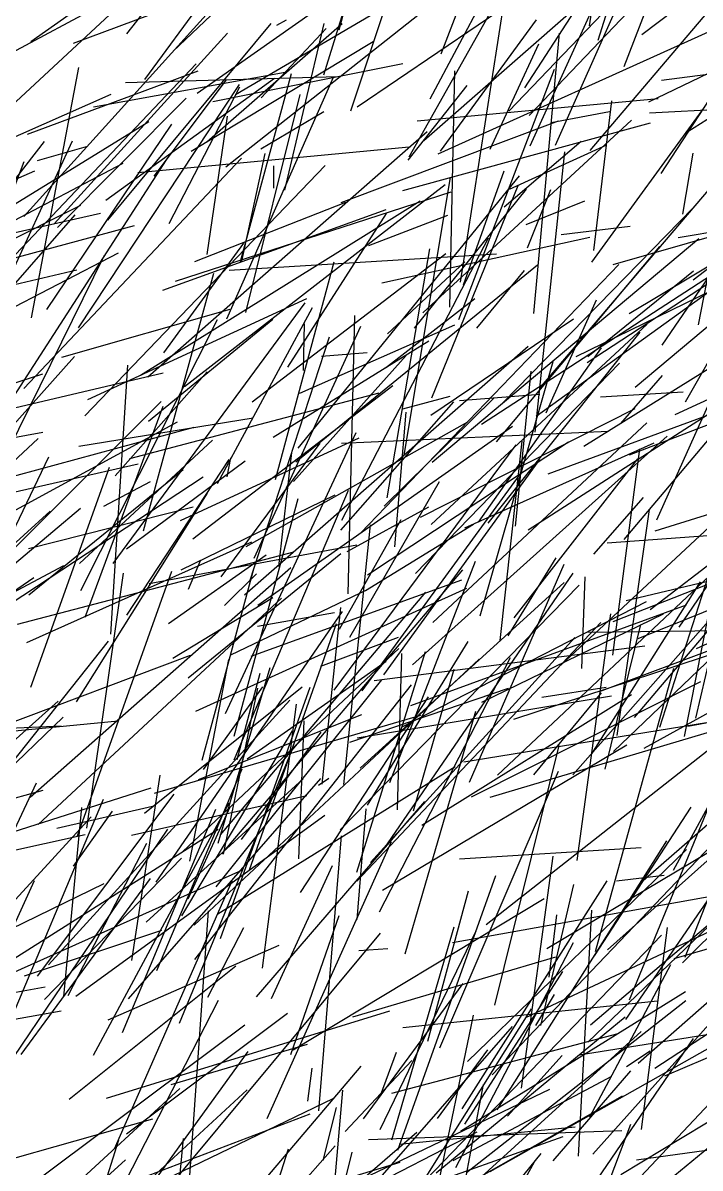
# Model space of a CAD drawing. Header units: metres. Extents: x 0 to 1019, y 0 to 619.
# Drawn here: x 544.7 to 592.2, y 479.7 to 559.9 of the extents above; entities that cross this region are included whole.
import ezdxf

# ---------------------------------------------------------------- set-up
doc = ezdxf.new("R2010")
doc.units = ezdxf.units.M

msp = doc.modelspace()

# ---------------------------------------------------------------- linework, layer by layer
at = {"color": 61}
for p, q in [((586.847, 556.865), (594.083, 575.73)), ((555.249, 515.41), (562.248, 519.66)), ((538.225, 490.821), (545.71, 506.685))]:
    msp.add_line(p, q, dxfattribs=at)
at = {"color": 32}
msp.add_line((573.26, 554.588), (583.254, 573.451), dxfattribs=at)
at = {"color": 56}
for p, q in [((588.083, 559.098), (606.232, 572.963)), ((556.31, 514.049), (567.004, 522.76)), ((568.126, 500.437), (572.936, 515.887))]:
    msp.add_line(p, q, dxfattribs=at)
at = {"color": 67}
for p, q in [((553.283, 555.964), (565.12, 572.02)), ((557.652, 543.693), (559.082, 553.393)), ((539.35, 535.872), (544.842, 550.202)), ((586.844, 523.742), (596.989, 535.758)), ((565.764, 480.233), (566.696, 483.937))]:
    msp.add_line(p, q, dxfattribs=at)
at = {"color": 129}
for p, q in [((579.896, 555.367), (591.121, 572.74)), ((548.446, 491.738), (565.879, 504.425))]:
    msp.add_line(p, q, dxfattribs=at)
at = {"color": 62}
for p, q in [((580.192, 553.436), (598.237, 572.383)), ((555.957, 501.869), (571.07, 516.089)), ((552.563, 465.302), (566.604, 481.252))]:
    msp.add_line(p, q, dxfattribs=at)
at = {"color": 184}
for p, q in [((585.034, 558.698), (589.156, 572.214)), ((555.139, 485.551), (564.683, 488.385))]:
    msp.add_line(p, q, dxfattribs=at)
at = {"color": 241}
for p, q in [((566.899, 559.422), (569.97, 571.013)), ((556.944, 554.999), (568.371, 563.037)), ((558.274, 499.405), (569.886, 513.904)), ((544.615, 487.645), (553.685, 499.984))]:
    msp.add_line(p, q, dxfattribs=at)
at = {"color": 195}
for p, q in [((580.254, 551.304), (588.252, 568.905)), ((584.015, 530.271), (593.394, 536.095)), ((545.811, 503.758), (562.845, 519.627))]:
    msp.add_line(p, q, dxfattribs=at)
at = {"color": 105}
for p, q in [((584.425, 559.708), (585.72, 568.829)), ((544.206, 547.251), (553.564, 553.006))]:
    msp.add_line(p, q, dxfattribs=at)
at = {"color": 151}
for p, q in [((555.273, 557.937), (566.003, 568.127)), ((552.033, 518.438), (559.186, 529.338)), ((568.509, 513.139), (579.589, 528.323)), ((568.116, 499.797), (585.21, 517.918)), ((549.696, 487.606), (559.183, 505.288))]:
    msp.add_line(p, q, dxfattribs=at)
at = {"color": 156}
for p, q in [((574.032, 557.751), (578.112, 568.375)), ((567.714, 553.753), (572.308, 567.695)), ((584.475, 550.985), (595.207, 563.662)), ((589.688, 486.156), (609.442, 494.59))]:
    msp.add_line(p, q, dxfattribs=at)
at = {"color": 78}
for p, q in [((578.779, 553.739), (592.46, 568.05)), ((546.933, 545.836), (559.072, 559.21)), ((577.471, 479.458), (597.338, 490.702))]:
    msp.add_line(p, q, dxfattribs=at)
at = {"color": 112}
msp.add_line((582.034, 551.358), (589.756, 568.708), dxfattribs=at)
at = {"color": 254}
msp.add_line((545.307, 558.618), (558.274, 567.867), dxfattribs=at)
at = {"color": 97}
for p, q in [((538.826, 549.357), (557.445, 566.648)), ((575.321, 501.352), (588.041, 502.161))]:
    msp.add_line(p, q, dxfattribs=at)
at = {"color": 177}
for p, q in [((552.036, 559.161), (557.268, 565.849)), ((567.641, 509.532), (578.739, 513.31)), ((532.358, 502.307), (546.157, 506.177))]:
    msp.add_line(p, q, dxfattribs=at)
at = {"color": 229}
for p, q in [((558.959, 549.847), (578.44, 565.262)), ((591.124, 494.464), (597.999, 512.128))]:
    msp.add_line(p, q, dxfattribs=at)
at = {"color": 80}
for p, q in [((572.829, 551.675), (588.026, 565.032)), ((579.142, 518.252), (587.792, 529.39)), ((569.793, 484.791), (570.9, 487.828))]:
    msp.add_line(p, q, dxfattribs=at)
at = {"color": 81}
for p, q in [((591.297, 552.307), (610.952, 564.847)), ((548.502, 512.362), (557.668, 526.983))]:
    msp.add_line(p, q, dxfattribs=at)
at = {"color": 193}
for p, q in [((537.261, 554.276), (556.57, 564.582)), ((572.362, 553.057), (589.224, 554.622)), ((556.653, 523.788), (570.658, 534.528)), ((585.181, 533.729), (590.98, 534.079)), ((570.986, 504.805), (571.275, 515.737))]:
    msp.add_line(p, q, dxfattribs=at)
at = {"color": 74}
for p, q in [((559.626, 554.892), (575.627, 564.318)), ((567.527, 519.926), (567.976, 539.42)), ((572.582, 525.304), (587.608, 532.917)), ((576.161, 505.713), (592.215, 513.795)), ((542.278, 484.774), (554.896, 503.44))]:
    msp.add_line(p, q, dxfattribs=at)
at = {"color": 209}
for p, q in [((571.802, 550.543), (579.429, 564.11)), ((536.932, 515.929), (548.773, 525.918)), ((583.701, 487.632), (603.069, 490.729))]:
    msp.add_line(p, q, dxfattribs=at)
at = {"color": 23}
for p, q in [((544.804, 546.358), (560.379, 563.6)), ((551.816, 475.85), (560.515, 487.863))]:
    msp.add_line(p, q, dxfattribs=at)
at = {"color": 236}
msp.add_line((565.815, 556.287), (568.018, 563.39), dxfattribs=at)
at = {"color": 24}
for p, q in [((568.157, 554.05), (582.395, 563.703)), ((570.022, 502.031), (583.273, 521.38)), ((584.588, 508.721), (592.187, 520.756))]:
    msp.add_line(p, q, dxfattribs=at)
at = {"color": 19}
for p, q in [((548.287, 558.501), (559.229, 562.584)), ((559.025, 539.194), (566.504, 556.129))]:
    msp.add_line(p, q, dxfattribs=at)
at = {"color": 180}
for p, q in [((588.577, 554.393), (606.737, 563.113)), ((587.564, 511.272), (599.103, 524.892)), ((570.987, 480.943), (577.868, 500.197))]:
    msp.add_line(p, q, dxfattribs=at)
at = {"color": 127}
for p, q in [((589.444, 549.365), (598.382, 563.121)), ((575.817, 479.385), (591.165, 491.431))]:
    msp.add_line(p, q, dxfattribs=at)
at = {"color": 1}
for p, q in [((575.389, 541.768), (578.488, 561.736)), ((559.975, 543.198), (563.552, 556.373)), ((530.942, 543.176), (545.595, 549.548)), ((544.359, 517.798), (563.719, 522.863))]:
    msp.add_line(p, q, dxfattribs=at)
at = {"color": 10}
for p, q in [((562.526, 559.753), (563.207, 560.128)), ((533.945, 498.22), (547.57, 511.281)), ((581.868, 480.208), (587.303, 486.505))]:
    msp.add_line(p, q, dxfattribs=at)
at = {"color": 47}
msp.add_line((573.978, 550.935), (580.699, 560.132), dxfattribs=at)
at = {"color": 4}
for p, q in [((550.692, 546.096), (562.139, 559.873)), ((584.572, 543.157), (592.499, 554.028)), ((575.843, 471.594), (580.564, 480.125))]:
    msp.add_line(p, q, dxfattribs=at)
at = {"color": 169}
for p, q in [((557.634, 551.579), (567.097, 559.869)), ((578.39, 533.351), (591.674, 546.953))]:
    msp.add_line(p, q, dxfattribs=at)
at = {"color": 216}
for p, q in [((561.433, 554.659), (565.971, 559.532)), ((577.972, 507.225), (594.001, 522.309))]:
    msp.add_line(p, q, dxfattribs=at)
at = {"color": 79}
msp.add_line((563.097, 548.213), (565.831, 559.884), dxfattribs=at)
at = {"color": 65}
for p, q in [((573.825, 550.739), (592.759, 559.302)), ((531.235, 538.363), (548.803, 547.141)), ((559.183, 542.586), (577.91, 543.744))]:
    msp.add_line(p, q, dxfattribs=at)
at = {"color": 144}
for p, q in [((580.522, 539.558), (582.311, 559.207)), ((581.009, 489.684), (583.322, 499.559)), ((575.679, 482.78), (582.539, 493.459)), ((573.786, 483.177), (577.309, 487.975))]:
    msp.add_line(p, q, dxfattribs=at)
at = {"color": 57}
for p, q in [((556.523, 550.94), (569.26, 558.615)), ((580.608, 531.242), (582.689, 550.876))]:
    msp.add_line(p, q, dxfattribs=at)
at = {"color": 214}
for p, q in [((577.468, 551.083), (580.863, 558.452)), ((567.002, 524.379), (574.918, 533.364))]:
    msp.add_line(p, q, dxfattribs=at)
at = {"color": 187}
for p, q in [((539.036, 538.235), (556.873, 557.053)), ((549.283, 533.538), (564.62, 540.611)), ((569.918, 499.16), (587.029, 509.337)), ((584.646, 474.465), (600.419, 487.496))]:
    msp.add_line(p, q, dxfattribs=at)
at = {"color": 50}
for p, q in [((545.357, 539.261), (548.674, 556.805)), ((590.416, 532.496), (598.999, 536.433)), ((587.831, 516.806), (594.933, 519.678))]:
    msp.add_line(p, q, dxfattribs=at)
at = {"color": 210}
for p, q in [((558.037, 554.413), (571.356, 557.067)), ((572.026, 514.959), (589.848, 530.979)), ((568.259, 494.93), (570.302, 495.078))]:
    msp.add_line(p, q, dxfattribs=at)
at = {"color": 20}
for p, q in [((592.038, 538.777), (595.585, 556.943)), ((561.187, 519.135), (579.022, 531.67)), ((570.007, 514.242), (580.948, 529.339)), ((586.317, 499.815), (589.645, 500.222)), ((570.572, 481.684), (574.939, 496.591))]:
    msp.add_line(p, q, dxfattribs=at)
at = {"color": 249}
msp.add_line((545.079, 552.122), (557.03, 556.557), dxfattribs=at)
at = {"color": 134}
for p, q in [((549.692, 554.044), (563.113, 556.469)), ((545.777, 550.29), (549.207, 551.259)), ((569.883, 541.703), (584.439, 544.901)), ((569.726, 497.638), (578.887, 515.462)), ((572.086, 504.724), (574.94, 514.656)), ((552.378, 494.235), (554.355, 507.229))]:
    msp.add_line(p, q, dxfattribs=at)
at = {"color": 178}
for p, q in [((550.545, 547.492), (562.362, 556.044)), ((556.795, 543.204), (567.357, 547.362)), ((587.187, 539.553), (593.878, 543.551))]:
    msp.add_line(p, q, dxfattribs=at)
at = {"color": 223}
for p, q in [((551.928, 555.735), (566.797, 556.158)), ((580.123, 524.398), (598.739, 536.403)), ((572.683, 503.73), (587.361, 512.874))]:
    msp.add_line(p, q, dxfattribs=at)
at = {"color": 5}
for p, q in [((574.65, 540.008), (574.98, 556.564)), ((559.306, 515.65), (568.93, 520.255))]:
    msp.add_line(p, q, dxfattribs=at)
at = {"color": 31}
for p, q in [((575.273, 539.139), (581.966, 556.672)), ((543.406, 501.806), (549.096, 503.073))]:
    msp.add_line(p, q, dxfattribs=at)
at = {"color": 93}
msp.add_line((589.465, 555.899), (595.62, 556.697), dxfattribs=at)
at = {"color": 96}
msp.add_line((589.504, 537.349), (602.714, 556.688), dxfattribs=at)
at = {"color": 15}
for p, q in [((548.642, 538.569), (559.904, 555.598)), ((545.78, 493.137), (555.329, 505.89))]:
    msp.add_line(p, q, dxfattribs=at)
at = {"color": 2}
for p, q in [((553.93, 549.194), (558.991, 555.933)), ((581.524, 528.333), (600.981, 535.477))]:
    msp.add_line(p, q, dxfattribs=at)
at = {"color": 101}
for p, q in [((554.988, 545.878), (559.933, 555.436)), ((577.898, 530.571), (589.341, 544.249)), ((568.147, 509.845), (585.951, 512.772))]:
    msp.add_line(p, q, dxfattribs=at)
at = {"color": 159}
for p, q in [((571.719, 550.298), (575.847, 555.529)), ((580.084, 544.154), (581.714, 548.243)), ((566.021, 476.025), (582.58, 481.919))]:
    msp.add_line(p, q, dxfattribs=at)
at = {"color": 231}
for p, q in [((532.844, 546.916), (550.92, 554.927)), ((538.311, 515.57), (557.372, 528.129)), ((553.323, 474.713), (571.173, 480.124))]:
    msp.add_line(p, q, dxfattribs=at)
at = {"color": 245}
for p, q in [((547.177, 545.579), (556.183, 554.646)), ((576.847, 531.816), (593.349, 542.528)), ((565.693, 506.589), (567.01, 518.962))]:
    msp.add_line(p, q, dxfattribs=at)
at = {"color": 38}
for p, q in [((560.353, 539.638), (564.153, 554.912)), ((564.074, 501.371), (564.445, 511.035)), ((571.344, 489.553), (589.186, 491.416)), ((587.005, 486.825), (588.661, 487.919))]:
    msp.add_line(p, q, dxfattribs=at)
at = {"color": 66}
msp.add_line((584.722, 543.969), (585.984, 554.456), dxfattribs=at)
at = {"color": 60}
for p, q in [((588.627, 553.625), (604.762, 554.452)), ((540.793, 524.016), (550.457, 543.649)), ((583.561, 501.251), (585.902, 518.517)), ((577.461, 505.678), (593.537, 510.458)), ((562.16, 491.581), (566.433, 500.896)), ((546.13, 464.878), (551.459, 481.668))]:
    msp.add_line(p, q, dxfattribs=at)
at = {"color": 200}
for p, q in [((561.417, 551.093), (565.813, 553.709)), ((555.79, 525.053), (568.296, 530.856))]:
    msp.add_line(p, q, dxfattribs=at)
at = {"color": 191}
for p, q in [((581.743, 552.932), (585.824, 553.716)), ((591.678, 541.921), (606.831, 553.626)), ((584.251, 536.119), (604.084, 549.104)), ((588.984, 486.697), (605.328, 497.364))]:
    msp.add_line(p, q, dxfattribs=at)
at = {"color": 3}
for p, q in [((546.423, 539.84), (555.176, 552.836)), ((569.075, 501.094), (583.396, 516.866)), ((575.887, 487.166), (591.204, 502.022))]:
    msp.add_line(p, q, dxfattribs=at)
at = {"color": 108}
for p, q in [((567.034, 547.334), (582.238, 553.065)), ((580.931, 534.326), (596.857, 553.049))]:
    msp.add_line(p, q, dxfattribs=at)
at = {"color": 42}
for p, q in [((571.359, 548.187), (588.691, 552.918)), ((559.535, 508.3), (567.544, 527.191))]:
    msp.add_line(p, q, dxfattribs=at)
at = {"color": 58}
for p, q in [((572.758, 539.618), (587.357, 553.094)), ((570.126, 535.756), (576.382, 540.616)), ((558.677, 501.717), (575.554, 521.616))]:
    msp.add_line(p, q, dxfattribs=at)
at = {"color": 111}
for p, q in [((553.489, 535.125), (573.06, 552.319)), ((566.962, 503.4), (583.686, 520.537))]:
    msp.add_line(p, q, dxfattribs=at)
at = {"color": 170}
for p, q in [((538.335, 541.404), (546.257, 551.622)), ((550.413, 526.077), (553.673, 527.782))]:
    msp.add_line(p, q, dxfattribs=at)
at = {"color": 120}
for p, q in [((540.402, 534.682), (548.232, 551.667)), ((558.94, 511.55), (568.074, 531.216))]:
    msp.add_line(p, q, dxfattribs=at)
at = {"color": 49}
msp.add_line((552.804, 549.442), (571.783, 551.234), dxfattribs=at)
at = {"color": 218}
for p, q in [((578.437, 547.043), (583.836, 551.632)), ((551.71, 489.189), (558.25, 504.845)), ((590.336, 494.377), (609.551, 500.027))]:
    msp.add_line(p, q, dxfattribs=at)
at = {"color": 198}
for p, q in [((578.816, 548.275), (585.626, 551.379)), ((553.594, 520.65), (568.116, 523.35)), ((557.3, 508.278), (560.926, 521.677)), ((560.057, 502.725), (565.626, 510.239))]:
    msp.add_line(p, q, dxfattribs=at)
at = {"color": 244}
msp.add_line((542.444, 531.177), (554.799, 550.328), dxfattribs=at)
at = {"color": 26}
for p, q in [((544.814, 534.304), (560.061, 550.445)), ((560.807, 533.371), (574.363, 543.756))]:
    msp.add_line(p, q, dxfattribs=at)
at = {"color": 7}
for p, q in [((560.078, 543.217), (561.707, 550.767)), ((558.619, 521.118), (565.557, 530.478)), ((586.345, 510.003), (588.61, 525.823)), ((563.679, 487.982), (581.249, 498.594))]:
    msp.add_line(p, q, dxfattribs=at)
at = {"color": 90}
for p, q in [((590.956, 546.529), (591.672, 550.802)), ((545.148, 523.111), (556.668, 526.012)), ((545.022, 516.52), (560.768, 523.576)), ((581.091, 512.692), (585.591, 513.387))]:
    msp.add_line(p, q, dxfattribs=at)
at = {"color": 194}
for p, q in [((591.133, 533.382), (601.057, 550.811)), ((550.905, 517.094), (552.098, 535.951)), ((567.226, 506.571), (569.078, 524.747)), ((567.312, 482.266), (571.975, 487.241)), ((587.707, 480.271), (603.182, 482.446)), ((559.729, 469.76), (563.34, 481.055))]:
    msp.add_line(p, q, dxfattribs=at)
at = {"color": 250}
msp.add_line((543.255, 545.606), (551.772, 550.095), dxfattribs=at)
at = {"color": 163}
msp.add_line((549.092, 532.395), (565.908, 549.931), dxfattribs=at)
at = {"color": 205}
for p, q in [((562.306, 548.35), (562.328, 549.899)), ((560.239, 473.837), (576.553, 482.241))]:
    msp.add_line(p, q, dxfattribs=at)
at = {"color": 76}
for p, q in [((575.584, 541.575), (578.442, 549.561)), ((560.257, 519.847), (580.129, 537.278)), ((586.607, 531.854), (589.523, 535.211)), ((566.538, 513.166), (579.287, 530.353)), ((557.032, 506.923), (568.47, 511.462))]:
    msp.add_line(p, q, dxfattribs=at)
at = {"color": 138}
for p, q in [((564.023, 530.127), (579.522, 549.198)), ((533.033, 534.281), (551.432, 543.805))]:
    msp.add_line(p, q, dxfattribs=at)
at = {"color": 212}
for p, q in [((571.45, 529.605), (574.674, 549.108)), ((536.924, 500.962), (553.727, 506.339)), ((572.365, 478.269), (589.464, 496.003))]:
    msp.add_line(p, q, dxfattribs=at)
at = {"color": 160}
msp.add_line((587.605, 534.405), (604.799, 548.85), dxfattribs=at)
at = {"color": 100}
for p, q in [((555.432, 541.822), (574.729, 548.092)), ((565.665, 536.563), (568.848, 536.821)), ((558.581, 503.035), (572.955, 520.041))]:
    msp.add_line(p, q, dxfattribs=at)
at = {"color": 14}
for p, q in [((556.068, 534.454), (574.319, 548.605)), ((556.852, 511.696), (575.818, 520.333))]:
    msp.add_line(p, q, dxfattribs=at)
at = {"color": 186}
for p, q in [((572.169, 538.54), (580.01, 548.263)), ((551.992, 482.107), (563.266, 490.547))]:
    msp.add_line(p, q, dxfattribs=at)
at = {"color": 128}
for p, q in [((573.382, 533.655), (579.425, 548.522)), ((554.553, 541.2), (570.183, 546.85)), ((567.847, 490.301), (582.054, 494.505))]:
    msp.add_line(p, q, dxfattribs=at)
at = {"color": 251}
for p, q in [((552.971, 535.239), (572.573, 547.46)), ((579.229, 524.674), (580.339, 535.525)), ((570.035, 526.067), (577.726, 533.636))]:
    msp.add_line(p, q, dxfattribs=at)
at = {"color": 230}
for p, q in [((579.985, 545.803), (584.083, 547.46)), ((576.648, 524.951), (585.262, 537.161))]:
    msp.add_line(p, q, dxfattribs=at)
at = {"color": 152}
for p, q in [((590.618, 544.879), (606.643, 547.616)), ((570.281, 538.133), (575.689, 543.172))]:
    msp.add_line(p, q, dxfattribs=at)
at = {"color": 148}
for p, q in [((533.554, 542.834), (550.172, 546.601)), ((573.299, 532.447), (583.291, 539.198)), ((561.111, 491.697), (572.881, 505.384)), ((541.725, 491.451), (545.568, 499.85))]:
    msp.add_line(p, q, dxfattribs=at)
at = {"color": 132}
for p, q in [((535.635, 531.867), (548.417, 546.483)), ((562.423, 527.939), (566.534, 543.17))]:
    msp.add_line(p, q, dxfattribs=at)
at = {"color": 98}
for p, q in [((563.308, 535.804), (570.209, 546.57)), ((586.105, 508.869), (593.111, 515.595)), ((553.955, 477.132), (569.786, 496.151)), ((548.435, 475.882), (566.48, 484.574))]:
    msp.add_line(p, q, dxfattribs=at)
at = {"color": 208}
for p, q in [((568.96, 544.322), (574.501, 546.46)), ((533.185, 524.566), (552.813, 529.033)), ((587.215, 491.481), (593.698, 507.295))]:
    msp.add_line(p, q, dxfattribs=at)
at = {"color": 110}
for p, q in [((533.107, 540.465), (552.563, 545.727)), ((551.058, 522.055), (564.51, 540.319)), ((581.425, 495.082), (597.785, 504.836))]:
    msp.add_line(p, q, dxfattribs=at)
at = {"color": 183}
msp.add_line((582.438, 545.096), (587.268, 545.686), dxfattribs=at)
at = {"color": 133}
for p, q in [((586.083, 542.986), (597.312, 546.226)), ((571.359, 532.888), (574.665, 533.763)), ((548.713, 522.042), (558.011, 530.699)), ((545.293, 513.386), (550.806, 528.799)), ((583.636, 480.538), (584.573, 497.762))]:
    msp.add_line(p, q, dxfattribs=at)
at = {"color": 172}
msp.add_line((567.085, 525.091), (577.344, 544.859), dxfattribs=at)
at = {"color": 70}
msp.add_line((573.413, 529.137), (592.063, 544.82), dxfattribs=at)
at = {"color": 103}
for p, q in [((583.485, 536.553), (601.654, 545.406)), ((575.393, 482.277), (591.127, 492.057))]:
    msp.add_line(p, q, dxfattribs=at)
at = {"color": 109}
for p, q in [((554.626, 536.814), (560.226, 544.498)), ((543.43, 493.943), (558.42, 503.428))]:
    msp.add_line(p, q, dxfattribs=at)
at = {"color": 192}
for p, q in [((570.241, 526.655), (573.247, 544.09)), ((562.273, 530.895), (573.159, 537.639)), ((579.65, 485.304), (581.876, 501.539)), ((568.752, 474.551), (586.718, 484.753))]:
    msp.add_line(p, q, dxfattribs=at)
at = {"color": 150}
for p, q in [((534.8, 539.403), (548.515, 542.611)), ((554.086, 499.729), (567.116, 518.682))]:
    msp.add_line(p, q, dxfattribs=at)
at = {"color": 139}
for p, q in [((553.184, 524.335), (558.119, 542.397)), ((557.382, 507.617), (561.556, 513.407)), ((573.676, 479.37), (586.913, 490.299))]:
    msp.add_line(p, q, dxfattribs=at)
at = {"color": 171}
for p, q in [((563.849, 529.162), (580.775, 542.966)), ((586.082, 517.977), (598.957, 523.057)), ((583.25, 507.238), (596.148, 521.879))]:
    msp.add_line(p, q, dxfattribs=at)
at = {"color": 116}
for p, q in [((568.383, 524.164), (586.474, 542.984)), ((573.441, 517.923), (588.426, 531.898)), ((547.91, 491.782), (553.421, 502.467))]:
    msp.add_line(p, q, dxfattribs=at)
at = {"color": 113}
for p, q in [((576.519, 538.543), (579.857, 542.565)), ((584.72, 522.703), (588.189, 526.675))]:
    msp.add_line(p, q, dxfattribs=at)
at = {"color": 240}
for p, q in [((580.674, 532.369), (594.569, 542.389)), ((583.876, 514.695), (584.108, 521.125)), ((561.176, 517.671), (566.557, 518.628))]:
    msp.add_line(p, q, dxfattribs=at)
at = {"color": 71}
for p, q in [((584.289, 536.54), (591.689, 542.552)), ((587.822, 487.044), (596.296, 494.491))]:
    msp.add_line(p, q, dxfattribs=at)
at = {"color": 190}
for p, q in [((558.377, 527.661), (565.034, 539.991)), ((584.205, 517.235), (593.683, 517.356)), ((556.321, 498.548), (559.255, 504.994))]:
    msp.add_line(p, q, dxfattribs=at)
at = {"color": 126}
for p, q in [((581.393, 532.613), (584.899, 540.519)), ((570.447, 506.699), (576.44, 522.215))]:
    msp.add_line(p, q, dxfattribs=at)
at = {"color": 107}
for p, q in [((547.468, 536.497), (559.254, 539.869)), ((584.657, 480.679), (601.734, 499.812)), ((573.108, 488.595), (575.941, 499.113)), ((538.023, 467.546), (551.925, 480.285))]:
    msp.add_line(p, q, dxfattribs=at)
at = {"color": 199}
for p, q in [((548.814, 520.161), (558.381, 539.145)), ((584.845, 494.868), (590.324, 514.706))]:
    msp.add_line(p, q, dxfattribs=at)
at = {"color": 91}
for p, q in [((553.546, 532.009), (562.245, 539.167)), ((526.372, 512.647), (545.808, 530.809))]:
    msp.add_line(p, q, dxfattribs=at)
at = {"color": 34}
for p, q in [((560.942, 522.432), (568.4, 538.678)), ((567.045, 530.479), (585.758, 531.329)), ((571.897, 512.113), (591.208, 519.152))]:
    msp.add_line(p, q, dxfattribs=at)
at = {"color": 11}
msp.add_line((564.146, 533.986), (574.998, 538.774), dxfattribs=at)
at = {"color": 28}
for p, q in [((564.388, 535.574), (564.458, 538.833)), ((552.245, 529.409), (569.686, 534))]:
    msp.add_line(p, q, dxfattribs=at)
at = {"color": 75}
for p, q in [((573.323, 524.777), (588.457, 538.824)), ((556.793, 494.302), (571.961, 513.553)), ((540.686, 494.874), (550.427, 499.638)), ((564.315, 466.846), (567.811, 480.808))]:
    msp.add_line(p, q, dxfattribs=at)
at = {"color": 143}
for p, q in [((560.624, 520.735), (566.21, 537.92)), ((590.94, 494.065), (608.01, 511.226))]:
    msp.add_line(p, q, dxfattribs=at)
at = {"color": 243}
for p, q in [((577.33, 524.886), (587.958, 538.256)), ((560.456, 508.356), (570.177, 515.216)), ((547.126, 503.499), (553.831, 505.055))]:
    msp.add_line(p, q, dxfattribs=at)
at = {"color": 121}
for p, q in [((538.654, 525.689), (548.352, 536.556)), ((572.489, 471.968), (576.287, 490.403))]:
    msp.add_line(p, q, dxfattribs=at)
at = {"color": 41}
msp.add_line((563.697, 527.794), (571.579, 536.625), dxfattribs=at)
at = {"color": 202}
for p, q in [((572.246, 521.34), (586.509, 536.075)), ((589.332, 510.578), (594.888, 527.878)), ((553.373, 496.921), (564.377, 506.955)), ((565.476, 483.714), (567.063, 502.983)), ((575.058, 479.729), (583.307, 495.493))]:
    msp.add_line(p, q, dxfattribs=at)
at = {"color": 115}
for p, q in [((576.761, 518.376), (581.872, 536.193)), ((559.056, 528.111), (559.303, 529.449))]:
    msp.add_line(p, q, dxfattribs=at)
at = {"color": 82}
msp.add_line((527.727, 529.39), (546.133, 535.332), dxfattribs=at)
at = {"color": 131}
msp.add_line((539.776, 531.937), (554.571, 535.41), dxfattribs=at)
at = {"color": 253}
msp.add_line((551.209, 528.181), (557.642, 535.486), dxfattribs=at)
at = {"color": 124}
for p, q in [((575.322, 533.479), (580.947, 533.901)), ((581.591, 493.067), (582.138, 497.439))]:
    msp.add_line(p, q, dxfattribs=at)
at = {"color": 219}
for p, q in [((587.221, 529.668), (598.091, 533.841)), ((559.75, 508.323), (561.37, 514.365))]:
    msp.add_line(p, q, dxfattribs=at)
at = {"color": 157}
msp.add_line((534.953, 513.953), (554.432, 533.397), dxfattribs=at)
at = {"color": 8}
msp.add_line((549.1, 518.284), (554.559, 533.062), dxfattribs=at)
at = {"color": 137}
for p, q in [((588.676, 518.824), (607.363, 533.261)), ((555.82, 521.612), (566.611, 526.868))]:
    msp.add_line(p, q, dxfattribs=at)
at = {"color": 235}
for p, q in [((589.123, 525.109), (592.82, 533.337)), ((546.533, 493.934), (563.444, 512.479)), ((544.861, 493.157), (554.468, 496.367)), ((550.729, 490.083), (562.684, 495.316))]:
    msp.add_line(p, q, dxfattribs=at)
at = {"color": 204}
for p, q in [((590.705, 517.599), (601.281, 533.164)), ((570.581, 484.949), (586.413, 489.131))]:
    msp.add_line(p, q, dxfattribs=at)
at = {"color": 17}
for p, q in [((539.352, 523.155), (555.577, 531.965)), ((577.778, 491.101), (582.3, 509.298)), ((584.771, 494.559), (591.536, 504.992))]:
    msp.add_line(p, q, dxfattribs=at)
at = {"color": 51}
msp.add_line((548.658, 530.273), (560.879, 532.244), dxfattribs=at)
at = {"color": 181}
for p, q in [((560.386, 523.242), (575.891, 531.966)), ((569.762, 482.397), (576.49, 496.328))]:
    msp.add_line(p, q, dxfattribs=at)
at = {"color": 64}
msp.add_line((570.794, 523.22), (571.582, 532.642), dxfattribs=at)
at = {"color": 27}
for p, q in [((536.217, 529.433), (546.134, 531.252)), ((547.615, 491.72), (548.885, 504.968))]:
    msp.add_line(p, q, dxfattribs=at)
at = {"color": 22}
for p, q in [((539.308, 526.869), (556.746, 531.595)), ((558.351, 474.953), (568.425, 486.832))]:
    msp.add_line(p, q, dxfattribs=at)
at = {"color": 136}
for p, q in [((568.867, 521.252), (582.951, 530.582)), ((577.958, 483.782), (589.831, 502.633)), ((578.673, 483.342), (582.508, 487.578))]:
    msp.add_line(p, q, dxfattribs=at)
at = {"color": 55}
for p, q in [((575.686, 524.548), (588.941, 530.506)), ((565.608, 514.856), (571.042, 516.887)), ((537.782, 500.273), (550.742, 516.602))]:
    msp.add_line(p, q, dxfattribs=at)
at = {"color": 141}
for p, q in [((578.171, 516.665), (579.696, 530.611)), ((554.121, 493.534), (560.106, 507.668))]:
    msp.add_line(p, q, dxfattribs=at)
at = {"color": 238}
for p, q in [((537.633, 510.902), (546.562, 529.511)), ((543.069, 492.954), (560.066, 500.571))]:
    msp.add_line(p, q, dxfattribs=at)
at = {"color": 201}
for p, q in [((562.667, 521.849), (563.586, 529.831)), ((591.906, 516.095), (608.887, 523.9))]:
    msp.add_line(p, q, dxfattribs=at)
at = {"color": 43}
for p, q in [((586.05, 515.623), (587.936, 530.087)), ((566.912, 517.438), (571.225, 525.135))]:
    msp.add_line(p, q, dxfattribs=at)
at = {"color": 18}
for p, q in [((591.075, 509.927), (594.941, 529.618)), ((543.281, 510.493), (547.438, 510.689))]:
    msp.add_line(p, q, dxfattribs=at)
at = {"color": 63}
for p, q in [((552.01, 523.079), (560.307, 529.25)), ((587.991, 499.673), (605.297, 514.845)), ((555.722, 489.85), (563.604, 508.99))]:
    msp.add_line(p, q, dxfattribs=at)
at = {"color": 123}
msp.add_line((589.015, 524.335), (602.873, 528.678), dxfattribs=at)
at = {"color": 237}
msp.add_line((545.16, 519.858), (555.963, 528.628), dxfattribs=at)
at = {"color": 161}
for p, q in [((567.634, 516.881), (573.917, 527.783)), ((563.128, 476.373), (581.644, 485.219))]:
    msp.add_line(p, q, dxfattribs=at)
at = {"color": 6}
for p, q in [((559.535, 509.945), (564.022, 526.611)), ((549.223, 503.498), (551.797, 521.374)), ((591.312, 510.644), (598.724, 512.057)), ((558.389, 497.497), (575.007, 507.838)), ((541.892, 495.975), (549.521, 504.3))]:
    msp.add_line(p, q, dxfattribs=at)
at = {"color": 37}
msp.add_line((527.751, 508.438), (546.657, 525.725), dxfattribs=at)
at = {"color": 88}
for p, q in [((567.45, 522.897), (573.17, 526.013)), ((561.523, 493.705), (563.894, 512.191))]:
    msp.add_line(p, q, dxfattribs=at)
at = {"color": 207}
msp.add_line((568.727, 520.168), (576.304, 524.796), dxfattribs=at)
at = {"color": 158}
for p, q in [((582.418, 514.931), (592.809, 524.611)), ((586.974, 519.462), (598.555, 522.203)), ((571.304, 510.599), (588.401, 519.392))]:
    msp.add_line(p, q, dxfattribs=at)
at = {"color": 153}
msp.add_line((585.654, 523.489), (599.092, 524.475), dxfattribs=at)
at = {"color": 224}
for p, q in [((591.853, 511.208), (594.662, 523.221)), ((564.175, 499.014), (573.146, 512.703)), ((586.963, 490.098), (599.533, 508.418))]:
    msp.add_line(p, q, dxfattribs=at)
at = {"color": 85}
for p, q in [((554.953, 517.844), (561.772, 522.645)), ((585.522, 507.647), (588.005, 517.769))]:
    msp.add_line(p, q, dxfattribs=at)
at = {"color": 226}
msp.add_line((556.346, 520.247), (557.195, 522.303), dxfattribs=at)
at = {"color": 87}
for p, q in [((578.717, 516.974), (582.073, 522.443)), ((558.79, 501.694), (561.192, 513.328))]:
    msp.add_line(p, q, dxfattribs=at)
at = {"color": 242}
msp.add_line((534.801, 515.079), (547.609, 521.915), dxfattribs=at)
at = {"color": 185}
for p, q in [((545.256, 505.675), (563.505, 521.776)), ((556.743, 496.709), (576.683, 515.356)), ((548.297, 500.856), (551.021, 504.694))]:
    msp.add_line(p, q, dxfattribs=at)
at = {"color": 102}
for p, q in [((548.575, 502.977), (555.164, 521.518)), ((568.946, 481.693), (586.671, 482.336))]:
    msp.add_line(p, q, dxfattribs=at)
at = {"color": 142}
for p, q in [((576.019, 506.731), (582.652, 522.007)), ((546.836, 472.615), (560.439, 485.184))]:
    msp.add_line(p, q, dxfattribs=at)
at = {"color": 206}
for p, q in [((538.298, 516.119), (545.509, 521.066)), ((560.622, 500.591), (566.696, 517.855)), ((552.343, 503.016), (564.62, 505.794))]:
    msp.add_line(p, q, dxfattribs=at)
at = {"color": 83}
msp.add_line((558.862, 519.101), (561.111, 521.329), dxfattribs=at)
at = {"color": 255}
for p, q in [((560.718, 515.548), (575.479, 520.894)), ((584.302, 488.526), (603.111, 506.588)), ((546.256, 491.496), (555.851, 501.41)), ((537.428, 488.953), (547.431, 490.719))]:
    msp.add_line(p, q, dxfattribs=at)
at = {"color": 54}
for p, q in [((568.352, 507.712), (582.654, 520.71)), ((558.426, 502.452), (562.05, 514.766)), ((575.508, 483.849), (585.648, 499.81)), ((544.952, 478.278), (560.278, 489.726))]:
    msp.add_line(p, q, dxfattribs=at)
at = {"color": 145}
msp.add_line((576.877, 512.329), (589.599, 518.522), dxfattribs=at)
at = {"color": 46}
msp.add_line((579.12, 511.147), (597.993, 517.348), dxfattribs=at)
at = {"color": 188}
msp.add_line((585.118, 513.083), (596.06, 517.178), dxfattribs=at)
at = {"color": 175}
msp.add_line((568.87, 505.109), (575.915, 516.596), dxfattribs=at)
at = {"color": 16}
msp.add_line((569.35, 513.843), (588.295, 516.281), dxfattribs=at)
at = {"color": 232}
for p, q in [((588.247, 509.104), (601.609, 516.489)), ((540.329, 509.966), (551.417, 511.031))]:
    msp.add_line(p, q, dxfattribs=at)
at = {"color": 106}
msp.add_line((590.287, 500.571), (598.758, 516.095), dxfattribs=at)
at = {"color": 167}
msp.add_line((540.159, 509.498), (556.483, 515.629), dxfattribs=at)
at = {"color": 233}
msp.add_line((556.446, 501.209), (559.157, 515.326), dxfattribs=at)
at = {"color": 84}
msp.add_line((553.26, 504.55), (564.296, 513.403), dxfattribs=at)
at = {"color": 220}
msp.add_line((558.582, 495.783), (564.85, 513.395), dxfattribs=at)
at = {"color": 189}
for p, q in [((580.524, 507.237), (585.252, 512.992)), ((580.658, 489.678), (581.966, 491.868)), ((562.369, 470.581), (579.031, 489.62))]:
    msp.add_line(p, q, dxfattribs=at)
at = {"color": 53}
for p, q in [((543.398, 508.979), (547.225, 512.414)), ((553.96, 505.955), (572.598, 511.434))]:
    msp.add_line(p, q, dxfattribs=at)
at = {"color": 77}
msp.add_line((571.507, 494.699), (576.453, 511.697), dxfattribs=at)
at = {"color": 29}
msp.add_line((555.885, 497.372), (563.628, 510.333), dxfattribs=at)
at = {"color": 146}
msp.add_line((575.627, 508.163), (592.613, 510.918), dxfattribs=at)
at = {"color": 52}
for p, q in [((577.181, 496.765), (594.761, 510.594)), ((580.427, 472.265), (591.691, 488.767))]:
    msp.add_line(p, q, dxfattribs=at)
at = {"color": 21}
msp.add_line((565.442, 506.512), (566.177, 507.016), dxfattribs=at)
at = {"color": 12}
for p, q in [((573.932, 488.123), (582.256, 507.504)), ((550.6, 484.595), (570.434, 490.719))]:
    msp.add_line(p, q, dxfattribs=at)
at = {"color": 9}
msp.add_line((552.143, 491.558), (565.606, 506.977), dxfattribs=at)
at = {"color": 118}
msp.add_line((585.681, 494.983), (598.528, 506.484), dxfattribs=at)
at = {"color": 222}
msp.add_line((543.175, 488.364), (550.395, 505.549), dxfattribs=at)
at = {"color": 36}
msp.add_line((577.592, 486.22), (596.045, 505.576), dxfattribs=at)
at = {"color": 119}
for p, q in [((584.49, 489.742), (603.039, 505.533)), ((528.888, 489.211), (546.305, 492.396))]:
    msp.add_line(p, q, dxfattribs=at)
at = {"color": 89}
msp.add_line((568.153, 497.122), (568.785, 504.861), dxfattribs=at)
at = {"color": 73}
msp.add_line((561.857, 483.164), (570.555, 502.581), dxfattribs=at)
at = {"color": 147}
msp.add_line((551.156, 481.039), (559.396, 499.812), dxfattribs=at)
at = {"color": 211}
for p, q in [((579.958, 490.245), (599.55, 499.448)), ((555.67, 478.314), (555.991, 481.768))]:
    msp.add_line(p, q, dxfattribs=at)
at = {"color": 122}
msp.add_line((574.816, 495.494), (594.003, 498.933), dxfattribs=at)
at = {"color": 59}
for p, q in [((556.433, 479.154), (557.731, 497.714)), ((535.161, 477.881), (553.839, 483.142))]:
    msp.add_line(p, q, dxfattribs=at)
at = {"color": 203}
msp.add_line((563.508, 487.661), (566.893, 497.394), dxfattribs=at)
at = {"color": 92}
msp.add_line((557.707, 491.673), (560.21, 496.547), dxfattribs=at)
at = {"color": 48}
msp.add_line((588.067, 482.392), (589.888, 496.561), dxfattribs=at)
at = {"color": 228}
for p, q in [((547.98, 484.536), (559.659, 493.869)), ((574.878, 480.224), (585.982, 486.143))]:
    msp.add_line(p, q, dxfattribs=at)
at = {"color": 246}
for p, q in [((584.431, 483.284), (590.113, 493.954)), ((568.593, 483.146), (575.575, 492.622))]:
    msp.add_line(p, q, dxfattribs=at)
at = {"color": 176}
msp.add_line((550.263, 475.514), (558.44, 491.457), dxfattribs=at)
at = {"color": 69}
msp.add_line((569.461, 473.491), (580.368, 490.846), dxfattribs=at)
at = {"color": 221}
for p, q in [((586.605, 479.248), (605.388, 490.568)), ((556.443, 468.531), (572.336, 482.225)), ((573.072, 470.965), (581.029, 480.712))]:
    msp.add_line(p, q, dxfattribs=at)
at = {"color": 40}
msp.add_line((579.389, 469.97), (597.98, 489.703), dxfattribs=at)
at = {"color": 104}
msp.add_line((571.325, 474.075), (588.039, 489.271), dxfattribs=at)
at = {"color": 86}
msp.add_line((564.686, 484.386), (564.994, 486.696), dxfattribs=at)
at = {"color": 140}
msp.add_line((575.382, 477.085), (577.001, 485.543), dxfattribs=at)
at = {"color": 213}
msp.add_line((538.933, 469.836), (555.74, 485.268), dxfattribs=at)
at = {"color": 182}
msp.add_line((565.778, 469.292), (567.157, 485.153), dxfattribs=at)
at = {"color": 125}
msp.add_line((545.165, 476.011), (564.865, 483.503), dxfattribs=at)
at = {"color": 196}
msp.add_line((571.087, 481.368), (583.411, 482.58), dxfattribs=at)
at = {"color": 239}
msp.add_line((579.982, 463.288), (587.305, 482.783), dxfattribs=at)

doc.saveas('drawing.dxf')
